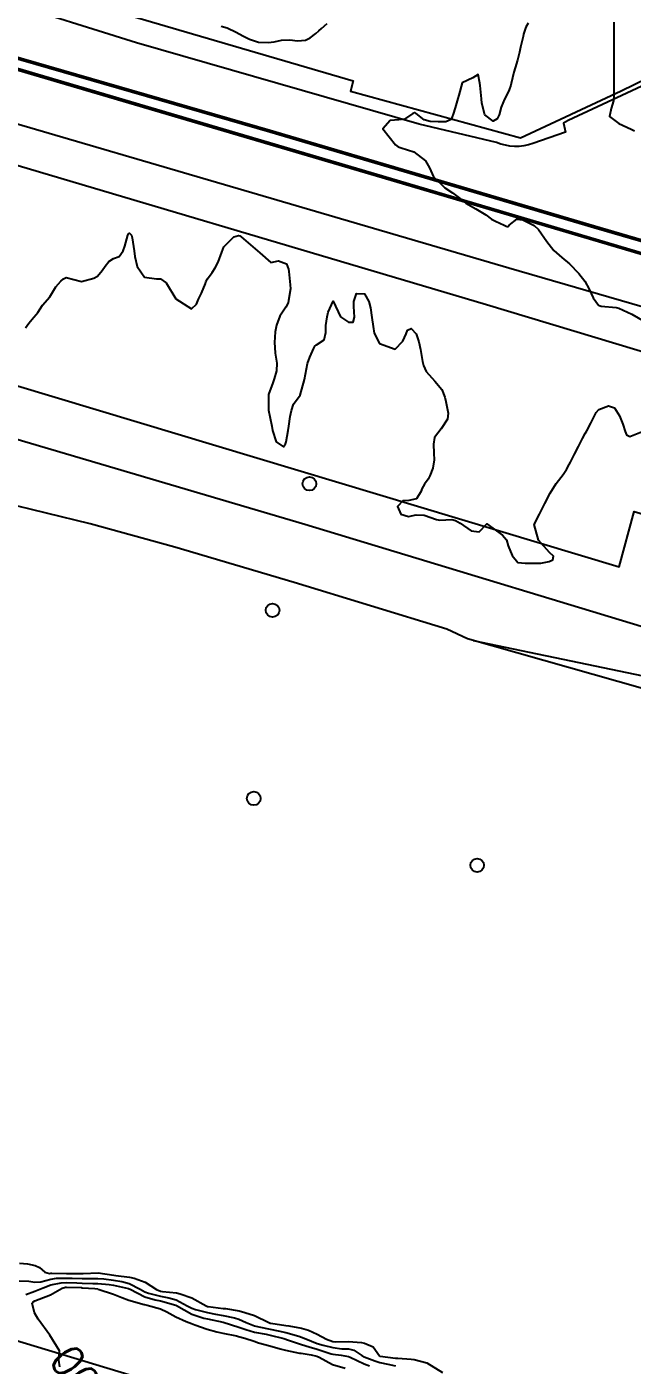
# Model space of a CAD drawing. Header units: metres. Extents: x 286371 to 293043, y 7462578 to 7466404.
# Drawn here: x 288429.8 to 288506.8, y 7465092.8 to 7465263 of the extents above; entities that cross this region are included whole.
import ezdxf
from ezdxf.enums import TextEntityAlignment as Align

# ---------------------------------------------------------------- set-up
doc = ezdxf.new("R2010")
doc.units = ezdxf.units.M
doc.header["$MEASUREMENT"] = 0
for name, color, linetype in [('Canteiro', 45, 'Continuous'), ('Cotas', 45, 'Continuous'), ('Curvas de Nivel 1m', 11, 'Continuous'), ('Curvas de Nivel 5m', 15, 'Continuous'), ('Edificações', 30, 'Continuous'), ('Linha Férrea', 20, 'Continuous'), ('Postes', 20, 'Continuous'), ('Vias primárias', 230, 'Continuous')]:
    doc.layers.add(name, color=color, linetype=linetype)
doc.styles.add('Style-STANDARD', font='STANDARD.shx')

msp = doc.modelspace()

# ---------------------------------------------------------------- linework, layer by layer
at = {"layer": 'Canteiro'}
for points in [[(288416.86, 7465262.33), (288460.73, 7465249.64), (288501.95, 7465237.49), (288529.93, 7465229.32)], [(288525.67, 7465229.01), (288476.94, 7465243.45), (288420.12, 7465260.19)]]:
    msp.add_lwpolyline(points, dxfattribs=at)
at = {"layer": 'Curvas de Nivel 1m', "flags": 128}
for points, elevation in [([(288504.49, 7465263.58), (288504.5, 7465262.38), (288504.5, 7465261.58), (288504.5, 7465260.35), (288504.5, 7465259.58), (288504.5, 7465258.32), (288504.5, 7465257.58), (288504.49, 7465256.3), (288504.47, 7465255.58), (288504.48, 7465254.28), (288504.46, 7465253.58), (288504.15, 7465252.59), (288503.94, 7465251.58), (288505.13, 7465250.71), (288506.7, 7465249.96), (288507.12, 7465249.77)], 694), ([(288429.68, 7465224.71), (288430.11, 7465225.32), (288430.74, 7465226.06), (288431.04, 7465226.4), (288431.23, 7465226.69), (288431.84, 7465227.61), (288432.78, 7465228.66), (288433.54, 7465229.92), (288434.15, 7465230.64), (288434.48, 7465230.97), (288434.82, 7465231.11), (288436.81, 7465230.6), (288438.37, 7465231.03), (288438.82, 7465231.3), (288439.41, 7465231.99), (288439.79, 7465232.56), (288440.25, 7465233.16), (288440.86, 7465233.55), (288441.59, 7465233.81), (288442.07, 7465234.53), (288442.3, 7465235.11), (288442.68, 7465236.52), (288442.75, 7465236.68), (288442.91, 7465236.77), (288443.16, 7465236.51), (288443.25, 7465236.15), (288443.49, 7465234.51), (288443.59, 7465233.78), (288443.87, 7465232.5), (288444.82, 7465231.15), (288446.32, 7465230.96), (288446.82, 7465230.96), (288447.56, 7465230.44), (288448.78, 7465228.42), (288450.77, 7465227.14), (288451.42, 7465227.74), (288451.69, 7465228.38), (288452.03, 7465229.14), (288452.55, 7465230.37), (288452.62, 7465230.56), (288452.82, 7465230.95), (288453.42, 7465231.77), (288453.77, 7465232.35), (288454.15, 7465233.05), (288454.63, 7465234.34), (288454.88, 7465235.03), (288456.18, 7465236.31), (288456.76, 7465236.44), (288456.91, 7465236.41), (288457.09, 7465236.29), (288458.88, 7465234.76), (288459.48, 7465234.26), (288460.86, 7465233.03), (288461.86, 7465233.22), (288462.85, 7465232.84), (288463.12, 7465232.2), (288463.16, 7465231.88), (288463.34, 7465230.2), (288463.35, 7465229.66), (288463.12, 7465228.2), (288463.06, 7465227.92), (288462.77, 7465227.33), (288462.01, 7465226.22), (288461.57, 7465225.06), (288461.4, 7465224.23), (288461.35, 7465222.87), (288461.36, 7465222.23), (288461.42, 7465221.5), (288461.61, 7465220.23), (288461.6, 7465219.27), (288461.3, 7465218.23), (288461.12, 7465217.73), (288460.59, 7465216.24), (288460.56, 7465214.24), (288460.99, 7465212.24), (288461.09, 7465211.67), (288461.55, 7465210.23), (288462.5, 7465209.61), (288462.74, 7465209.97), (288462.81, 7465210.21), (288463.06, 7465211.67), (288463.14, 7465212.21), (288463.33, 7465213.43), (288463.48, 7465214.2), (288463.74, 7465215.03), (288464.59, 7465216.18), (288465.13, 7465218.17), (288465.27, 7465218.81), (288465.55, 7465220.17), (288465.82, 7465221.01), (288466.34, 7465222.15), (288466.46, 7465222.37), (288466.69, 7465222.56), (288467.64, 7465223.2), (288467.86, 7465224.13), (288467.86, 7465225), (288468.02, 7465226.13), (288468.18, 7465226.71), (288468.78, 7465228.11), (288469.73, 7465226.1), (288470.74, 7465225.44), (288471.36, 7465225.46), (288471.5, 7465226.07), (288471.41, 7465227.44), (288471.42, 7465228.07), (288471.77, 7465229.1), (288472.8, 7465229.06), (288473.35, 7465228.05), (288473.53, 7465227.28), (288473.71, 7465226.04), (288473.87, 7465224.9), (288474.01, 7465224.03), (288474.69, 7465222.72), (288476.68, 7465221.99), (288477.67, 7465223.01), (288478.08, 7465223.97), (288478.27, 7465224.42), (288478.72, 7465224.62), (288479.37, 7465223.95), (288479.7, 7465222.95), (288479.89, 7465221.95), (288480.16, 7465220.44), (288480.29, 7465219.94), (288480.64, 7465219.15), (288481.72, 7465217.92), (288482.61, 7465216.9), (288483.01, 7465215.9), (288483.14, 7465215.34), (288483.42, 7465213.89), (288483.32, 7465213.12), (288482.53, 7465211.9), (288481.67, 7465210.76), (288481.57, 7465209.92), (288481.61, 7465208.79), (288481.63, 7465207.92), (288481.48, 7465206.9), (288481.11, 7465205.92), (288480.89, 7465205.48), (288480.43, 7465204.83), (288480.08, 7465204.27), (288479.99, 7465203.94), (288479.38, 7465202.97), (288478.4, 7465202.77), (288477.66, 7465202.71), (288476.97, 7465201.99), (288477.4, 7465201.01), (288478.37, 7465200.73), (288479.37, 7465200.95), (288480.37, 7465200.92), (288481.93, 7465200.34), (288482.36, 7465200.25), (288483.87, 7465200.37), (288484.36, 7465200.23), (288484.93, 7465199.87), (288486.33, 7465198.92), (288487.38, 7465198.77), (288488.34, 7465199.81), (288490.32, 7465198.34), (288490.82, 7465197.78), (288491.06, 7465197.02), (288491.56, 7465195.77), (288492.27, 7465194.9), (288493.23, 7465194.78), (288494.27, 7465194.81), (288495.19, 7465194.79), (288496.27, 7465195.02), (288496.74, 7465195.22), (288496.82, 7465195.69), (288496.29, 7465196.17), (288494.92, 7465197.72), (288494.34, 7465199.72), (288495.03, 7465201.05), (288495.37, 7465201.71), (288495.72, 7465202.37), (288496.4, 7465203.69), (288497.16, 7465204.95), (288497.73, 7465205.68), (288498.04, 7465206.07), (288498.45, 7465206.71), (288498.79, 7465207.33), (288498.97, 7465207.66), (288499.48, 7465208.65), (288499.99, 7465209.64), (288500.17, 7465209.97), (288500.51, 7465210.63), (288500.86, 7465211.3), (288501.04, 7465211.63), (288501.55, 7465212.62), (288502.06, 7465213.61), (288502.24, 7465213.94), (288502.58, 7465214.35), (288503.8, 7465214.79), (288504.58, 7465214.56), (288505.2, 7465213.55), (288505.62, 7465212.47), (288505.91, 7465211.55), (288506.09, 7465211.12), (288506.51, 7465210.92), (288508, 7465211.51)], 696), ([(288428.91, 7465105.82), (288429.94, 7465105.73), (288430.91, 7465105.49), (288431.46, 7465105.24), (288432.12, 7465104.67), (288432.72, 7465104.49), (288432.89, 7465104.52), (288433.01, 7465104.53), (288434.89, 7465104.48), (288435.04, 7465104.47), (288436.89, 7465104.48), (288437, 7465104.48), (288438.89, 7465104.56), (288440.89, 7465104.28), (288441.16, 7465104.25), (288442.88, 7465104.04), (288443.47, 7465103.9), (288444.87, 7465103.39), (288446.32, 7465102.45), (288446.85, 7465102.24), (288447.09, 7465102.2), (288448.85, 7465102.02), (288449.33, 7465101.92), (288450.84, 7465101.4), (288452.66, 7465100.36), (288452.82, 7465100.29), (288452.89, 7465100.28), (288454.82, 7465100.06), (288455.12, 7465100.02), (288456.82, 7465099.73), (288457.55, 7465099.54), (288458.81, 7465099.14), (288460.62, 7465098.24), (288460.79, 7465098.19), (288460.85, 7465098.18), (288462.79, 7465097.88), (288463.15, 7465097.83), (288464.78, 7465097.56), (288465.65, 7465097.3), (288466.77, 7465096.79), (288467.93, 7465096.13), (288468.76, 7465095.85), (288469.05, 7465095.82), (288470.76, 7465095.83), (288472.41, 7465095.71), (288472.76, 7465095.65), (288473.88, 7465095.16), (288474.67, 7465094.02), (288474.71, 7465093.99), (288474.73, 7465093.98), (288474.77, 7465093.98), (288476.73, 7465093.74), (288477, 7465093.71), (288478.73, 7465093.6), (288479.11, 7465093.57), (288480.72, 7465093.12), (288482.69, 7465091.89)], 697), ([(288428.88, 7465103.54), (288430.08, 7465103.5), (288430.87, 7465103.39), (288431.62, 7465103.42), (288432.88, 7465103.77), (288433.63, 7465103.9), (288434.88, 7465103.9), (288435.61, 7465103.89), (288436.88, 7465103.87), (288437.6, 7465103.86), (288438.88, 7465103.87), (288439.61, 7465103.82), (288440.88, 7465103.64), (288441.92, 7465103.47), (288442.87, 7465103.22), (288444.24, 7465102.48), (288444.85, 7465102.15), (288445.31, 7465102.01), (288446.84, 7465101.62), (288447.88, 7465101.39), (288448.83, 7465101.13), (288450.24, 7465100.39), (288450.82, 7465100.07), (288451.29, 7465099.91), (288452.81, 7465099.53), (288453.82, 7465099.33), (288454.81, 7465099.15), (288456.25, 7465098.85), (288456.8, 7465098.69), (288457.71, 7465098.28), (288458.79, 7465097.83), (288459.35, 7465097.69), (288460.78, 7465097.41), (288461.8, 7465097.2), (288462.78, 7465096.98), (288464.43, 7465096.52), (288464.77, 7465096.41), (288465.33, 7465096.17), (288466.76, 7465095.6), (288467.53, 7465095.36), (288468.75, 7465095.08), (288469.91, 7465094.93), (288470.75, 7465094.91), (288471.44, 7465094.76), (288472.45, 7465094.06), (288472.73, 7465093.9), (288474.08, 7465093.38), (288474.72, 7465093.19), (288475.75, 7465092.97), (288476.72, 7465092.75)], 698), ([(288429.72, 7465101.84), (288430.86, 7465102.25), (288431.92, 7465102.67), (288432.87, 7465103.04), (288434.2, 7465103.31), (288434.87, 7465103.33), (288436.19, 7465103.29), (288436.87, 7465103.27), (288438.23, 7465103.22), (288438.87, 7465103.2), (288440.31, 7465103.1), (288440.87, 7465103.01), (288442.77, 7465102.59), (288442.86, 7465102.56), (288442.97, 7465102.5), (288444.84, 7465101.51), (288446.14, 7465101.15), (288446.83, 7465101), (288448.79, 7465100.45), (288448.82, 7465100.44), (288448.87, 7465100.41), (288450.81, 7465099.34), (288452.33, 7465098.83), (288452.8, 7465098.73), (288454.79, 7465098.32), (288456.78, 7465097.68), (288457.68, 7465097.38), (288458.78, 7465097.05), (288460.26, 7465096.76), (288460.77, 7465096.66), (288462.53, 7465096.21), (288462.76, 7465096.14), (288462.87, 7465096.1), (288464.75, 7465095.45), (288465.73, 7465095.18), (288466.74, 7465094.87), (288468.56, 7465094.29), (288468.74, 7465094.25), (288469.81, 7465094.1), (288470.73, 7465093.94), (288470.95, 7465093.86), (288472.72, 7465093.02), (288473.42, 7465092.75)], 699)]:
    msp.add_lwpolyline(points, dxfattribs=dict(at, elevation=elevation))
at = {"layer": 'Curvas de Nivel 5m', "flags": 128}
for points, elevation in [([(288454.57, 7465263.08), (288455.31, 7465262.86), (288456.46, 7465262.31), (288457.3, 7465261.85), (288458.15, 7465261.42), (288459.29, 7465261.05), (288460.55, 7465260.99), (288461.29, 7465261.09), (288462.23, 7465261.28), (288463.29, 7465261.32), (288464.27, 7465261.21), (288465.29, 7465261.28), (288465.87, 7465261.59), (288466.59, 7465262.16), (288466.98, 7465262.48), (288467.31, 7465262.78), (288468.05, 7465263.41)], 695), ([(288493.59, 7465263.47), (288493.31, 7465262.95), (288493.01, 7465262.04), (288492.94, 7465261.75), (288492.64, 7465260.39), (288492.49, 7465259.76), (288492.24, 7465258.77), (288491.94, 7465257.76), (288491.78, 7465257.21), (288491.43, 7465255.77), (288491.38, 7465255.59), (288491.19, 7465254.99), (288490.79, 7465254.17), (288490.6, 7465253.78), (288490.18, 7465252.77), (288489.89, 7465251.79), (288489.65, 7465251.28), (288489.13, 7465250.99), (288488.1, 7465251.82), (288487.71, 7465253.28), (288487.67, 7465253.83), (288487.49, 7465255.54), (288487.45, 7465255.83), (288487.22, 7465256.91), (288486.55, 7465256.51), (288485.2, 7465255.86), (288484.76, 7465254.29), (288484.67, 7465253.87), (288484.33, 7465252.7), (288484.06, 7465251.88), (288483.8, 7465251.21), (288483.13, 7465250.93), (288482.15, 7465250.93), (288481.13, 7465250.95), (288480.36, 7465251.16), (288479.37, 7465251.96), (288479.24, 7465252.06), (288479.15, 7465252.06), (288478.94, 7465251.97), (288477.85, 7465251.27), (288477.13, 7465251.17), (288476.05, 7465251.09), (288475.11, 7465250.02), (288476.71, 7465248), (288477.08, 7465247.72), (288477.45, 7465247.62), (288479.07, 7465247.11), (288480.55, 7465245.94), (288481.04, 7465245.05), (288481.57, 7465243.93), (288483, 7465242.53), (288483.96, 7465241.89), (288484.98, 7465241.12), (288485.67, 7465240.56), (288486.96, 7465239.84), (288488.2, 7465239.07), (288488.95, 7465238.55), (288489.43, 7465238.29), (288490.54, 7465237.78), (288490.79, 7465237.65), (288490.92, 7465237.59), (288491.07, 7465237.62), (288491.17, 7465237.77), (288492.16, 7465238.54), (288492.93, 7465238.46), (288494.36, 7465237.72), (288494.92, 7465237.23), (288495.99, 7465235.7), (288496.88, 7465234.54), (288497.87, 7465233.67), (288498.85, 7465232.85), (288500.04, 7465231.64), (288500.82, 7465230.65), (288501.35, 7465229.62), (288501.85, 7465228.55), (288502.55, 7465227.6), (288502.77, 7465227.5), (288502.88, 7465227.48), (288504.77, 7465227.3), (288505.11, 7465227.22), (288506.76, 7465226.47), (288508.39, 7465225.51)], 695), ([(288434.04, 7465092.64), (288433.91, 7465093.46), (288433.99, 7465094.65), (288432.77, 7465096.66), (288431.26, 7465098.69), (288430.82, 7465099.47), (288430.51, 7465100.7), (288430.63, 7465100.9), (288430.84, 7465101.01), (288431.39, 7465101.23), (288432.85, 7465101.77), (288434.32, 7465102.63), (288434.74, 7465102.76), (288434.87, 7465102.76), (288436.77, 7465102.69), (288436.87, 7465102.68), (288438.47, 7465102.57), (288438.86, 7465102.52), (288438.93, 7465102.5), (288440.85, 7465101.85), (288441.93, 7465101.43), (288442.83, 7465101.08), (288444.76, 7465100.54), (288444.82, 7465100.53), (288445.15, 7465100.47), (288446.82, 7465100), (288447.63, 7465099.61), (288448.8, 7465098.98), (288450.08, 7465098.4), (288450.79, 7465098.12), (288451.2, 7465097.96), (288452.78, 7465097.43), (288454.02, 7465097.09), (288454.77, 7465096.92), (288456.5, 7465096.56), (288456.77, 7465096.5), (288457.58, 7465096.28), (288458.76, 7465095.87), (288459.32, 7465095.69), (288460.75, 7465095.3), (288462.04, 7465094.92), (288462.74, 7465094.73), (288464.53, 7465094.38), (288464.74, 7465094.35), (288466.01, 7465094.16), (288466.73, 7465094), (288467.03, 7465093.84), (288468.72, 7465092.93), (288470.34, 7465092.46)], 700)]:
    msp.add_lwpolyline(points, dxfattribs=dict(at, elevation=elevation))
at = {"layer": 'Edificações'}
for points in [[(288410.45, 7465281.25), (288408.29, 7465278.86), (288408.68, 7465275.58), (288411.33, 7465273.73), (288471.36, 7465256.14), (288471.02, 7465254.82), (288492.63, 7465248.86), (288505.41, 7465254.86), (288533.11, 7465268.38), (288526.33, 7465281.8), (288504.78, 7465271.77), (288497.17, 7465288.69), (288490.28, 7465285.24), (288490.91, 7465284), (288479.95, 7465283.14), (288478.9, 7465285.05), (288497.77, 7465293.73), (288497.09, 7465295.02), (288506.51, 7465299.83), (288509.35, 7465294.02), (288499.5, 7465289.55), (288506.56, 7465275.22), (288525.5, 7465284.25), (288504.46, 7465325.84)], [(288418.27, 7465248.41), (288416.32, 7465242.87), (288412.1, 7465243.9), (288409.08, 7465233.28), (288412.89, 7465232.25), (288412.24, 7465229.28), (288419.81, 7465226.88), (288418.19, 7465220.48), (288505.16, 7465194.33), (288507.08, 7465201.37), (288526.85, 7465195.52), (288529.06, 7465202.77), (288560.78, 7465193.5), (288568.03, 7465179.68), (288571.53, 7465181.16), (288575.17, 7465173.98), (288577.19, 7465174.79), (288579.63, 7465170.58), (288582.08, 7465171.87), (288578.77, 7465177.28), (288567.11, 7465200.68), (288531.32, 7465210.97), (288532.32, 7465214.38), (288488.28, 7465227.66)]]:
    msp.add_lwpolyline(points, close=True, dxfattribs=at)
at = {"layer": 'Linha Férrea'}
msp.add_lwpolyline([(288395.39, 7465220.37), (288465.18, 7465199.75), (288518.33, 7465183.65), (288550.13, 7465172.97), (288584.31, 7465160.13), (288624.14, 7465147.83), (288681.52, 7465129.43), (288717.43, 7465118.67), (288746.67, 7465110.48, -0.006695), (288759.95, 7465106.57, -0.00955), (288769.3, 7465103.48), (288776.23, 7465100.8), (288796.23, 7465092.38)], format="xyb", dxfattribs=at)
for points in [[(288805.66, 7465082.27), (288780.4, 7465093.63), (288768.67, 7465098.32), (288749.5, 7465105.26), (288713.92, 7465115.27), (288699.3, 7465119.93), (288648.14, 7465136.09), (288592.54, 7465153.23), (288567.5, 7465160.83), (288552.82, 7465165.26), (288534.64, 7465170.84), (288514.72, 7465177.02), (288485.9, 7465185.17), (288483.25, 7465186.43), (288463.84, 7465192.33), (288448.64, 7465196.85), (288437.91, 7465199.81), (288426.8, 7465202.51)], [(288486.61, 7465184.97), (288522.62, 7465177.46), (288548.25, 7465170.75), (288575.44, 7465163.46)]]:
    msp.add_lwpolyline(points, dxfattribs=at)
at = {"layer": 'Postes'}
for centre in [(288465.78, 7465204.9), (288461.09, 7465188.81), (288458.7, 7465164.89), (288487.11, 7465156.39)]:
    msp.add_circle(centre, 0.866, dxfattribs=at)
at = {"layer": 'Vias primárias'}
msp.add_lwpolyline([(288409.44, 7465282.66), (288422.8, 7465288.84), (288445.66, 7465299.59), (288491.51, 7465320.95), (288502.31, 7465326.07, -0.401218), (288508.94, 7465323.87), (288522.41, 7465297.85), (288534.53, 7465272.86, -0.372628), (288532.98, 7465267.1), (288498.67, 7465251.08), (288498.07, 7465250.76), (288498.34, 7465249.59), (288494.2, 7465248.14, -0.187803), (288489.56, 7465248.29), (288479.72, 7465250.63), (288443.8, 7465260.96), (288409.08, 7465271.85, -0.157828), (288407.5, 7465272.97, -0.246216), (288406.6, 7465278.61, -0.14422)], format="xyb", close=True, dxfattribs=at)
for points in [[(288416.91, 7465262.52), (288460.78, 7465249.84), (288502.01, 7465237.68), (288529.98, 7465229.51)], [(288525.61, 7465228.82), (288476.88, 7465243.26), (288420.06, 7465260)], [(288401.46, 7465104.15), (288463.65, 7465085.34)]]:
    msp.add_lwpolyline(points, dxfattribs=at)
msp.add_lwpolyline([(288670.68, 7465138.69), (288652.4, 7465144.41), (288635.91, 7465149.35, -0.03607), (288621.17, 7465154.25, -0.024925), (288612.36, 7465158.43, 0.110542), (288608.87, 7465159.41, -0.082891), (288605.59, 7465160.13), (288589.07, 7465166.79), (288585.42, 7465168.52, -0.164624), (288582.4, 7465173.72, 0.008339), (288580.99, 7465180.11, 0.054114), (288579.2, 7465185.16, -0.049082), (288577.63, 7465189.44, 0.094102), (288576.64, 7465191.54, -0.002344), (288572, 7465197.99, 0.081297), (288561.98, 7465208.09, 0.031483), (288553.93, 7465213.18, 0.053558), (288547.97, 7465215.66), (288515.27, 7465225.32), (288491.14, 7465232.31), (288459.19, 7465241.67), (288423.23, 7465252.17)], format="xyb", dxfattribs=at)

# ---------------------------------------------------------------- texts
at = {"layer": 'Cotas', "style": 'Style-STANDARD'}
msp.add_text('700', height=4, rotation=125.5452, dxfattribs=at).set_placement((288436.89, 7465090.84, 700), align=Align.MIDDLE_CENTER)

doc.saveas('drawing.dxf')
